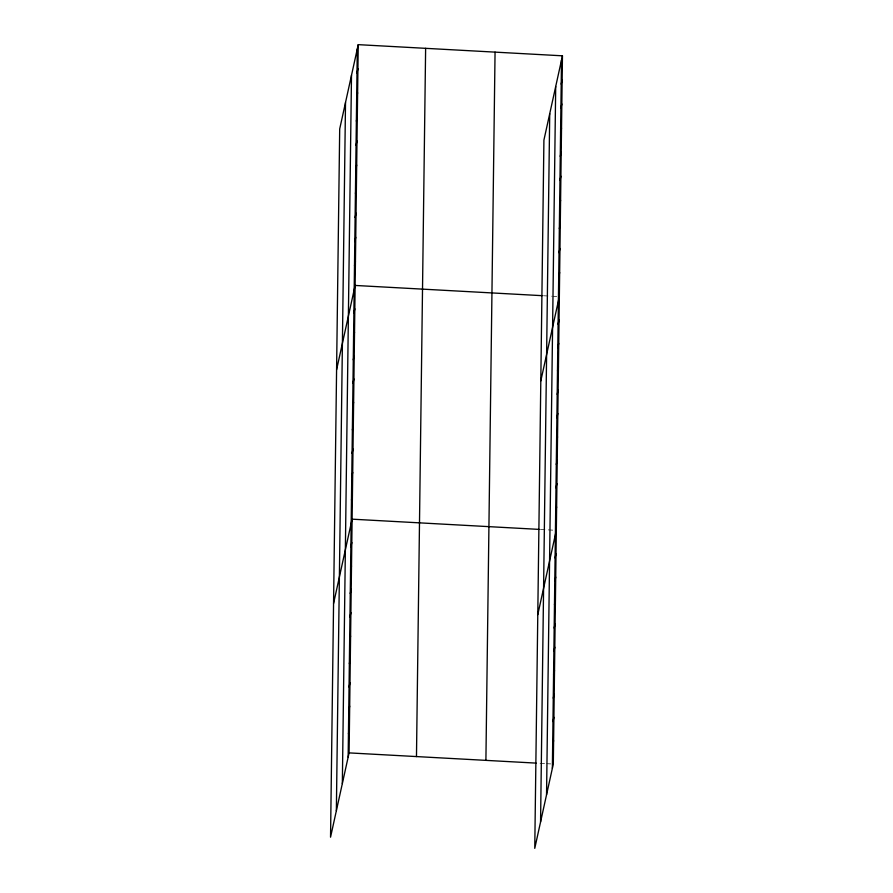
<?xml version="1.0" encoding="UTF-8"?>
<svg xmlns="http://www.w3.org/2000/svg" width="893" height="893" viewBox="0 0 893 893"><rect width="100%" height="100%" fill="white"/><g stroke="black" fill="none" stroke-linecap="round" stroke-linejoin="round"><path stroke-width="0.67" stroke-dasharray="4.46 3.35" d="M543.48 295.75L551.416 296.175M552.734 296.253L556.696 296.465M540.466 529.46L553.671 530.185M540.086 763.325L545.366 763.615M546.695 763.682L550.657 763.906"/><path stroke-width="1.34" d="M336.36 810.777L345.513 102.539M342.343 783.563L351.496 75.325M348.147 757.141L357.3 48.914M358.238 44.65L339.697 128.949L330.544 837.188L349.085 752.888L358.238 44.65L562.456 55.812L553.303 764.051L534.762 848.35L543.915 140.112L562.456 55.812M416.473 756.572L425.626 48.334M485.904 760.367L495.057 52.129M540.566 821.94L549.72 113.701M546.549 794.725L555.703 86.487M552.365 768.304L561.518 60.077M356.988 72.992L357.926 68.728M356.675 97.069L357.613 92.805M356.363 121.147L357.3 116.894M356.05 145.224L356.988 140.971M355.749 169.313L356.675 165.049M355.436 193.39L356.374 189.126M355.124 217.468L356.061 213.215M354.811 241.545L355.749 237.292M354.499 265.634L355.436 261.37M336.594 369.747L355.124 285.447L542.163 295.672M353.885 313.086L354.822 308.822M353.583 336.449L354.521 332.196M353.282 359.823L354.22 355.57M352.981 383.197L353.918 378.933M352.679 406.572L353.617 402.308M352.378 429.935L353.315 425.682M352.076 453.309L353.014 449.056M351.775 476.683L352.713 472.419M351.474 500.058L352.411 495.794M333.569 603.467L352.099 519.168L539.138 529.393M350.871 546.795L351.797 542.542M350.558 570.169L351.496 565.916M350.257 593.544L351.195 589.28M349.956 616.918L350.893 612.654M349.654 640.281L350.592 636.028M349.353 663.655L350.29 659.402M349.051 687.03L349.989 682.765M348.75 710.404L349.688 706.14M348.449 733.767L349.386 729.514M561.206 84.154L562.144 79.89M560.893 108.232L561.831 103.979M560.581 132.309L561.518 128.056M560.268 156.387L561.206 152.134M559.956 180.475L560.893 176.211M559.643 204.553L560.581 200.289M559.342 228.63L560.268 224.377M559.029 252.708L559.967 248.455M558.717 276.797L559.654 272.532M540.801 380.92L559.342 296.61M558.103 324.248L559.04 319.984M557.801 347.611L558.739 343.358M557.5 370.986L558.438 366.733M557.199 394.36L558.136 390.096M556.897 417.734L557.835 413.47M556.596 441.097L557.522 436.844M556.294 464.472L557.221 460.219M555.982 487.846L556.919 483.582M555.68 511.22L556.618 506.956M537.787 614.63L556.317 530.33M555.078 557.958L556.015 553.705M554.776 581.332L555.714 577.079M554.475 604.706L555.413 600.442M554.173 628.08L555.111 623.816M553.872 651.443L554.81 647.191M553.571 674.818L554.508 670.565M553.269 698.192L554.207 693.928M552.968 721.566L553.906 717.302M552.667 744.941L553.604 740.677M349.085 752.888L536.124 763.113"/></g></svg>
